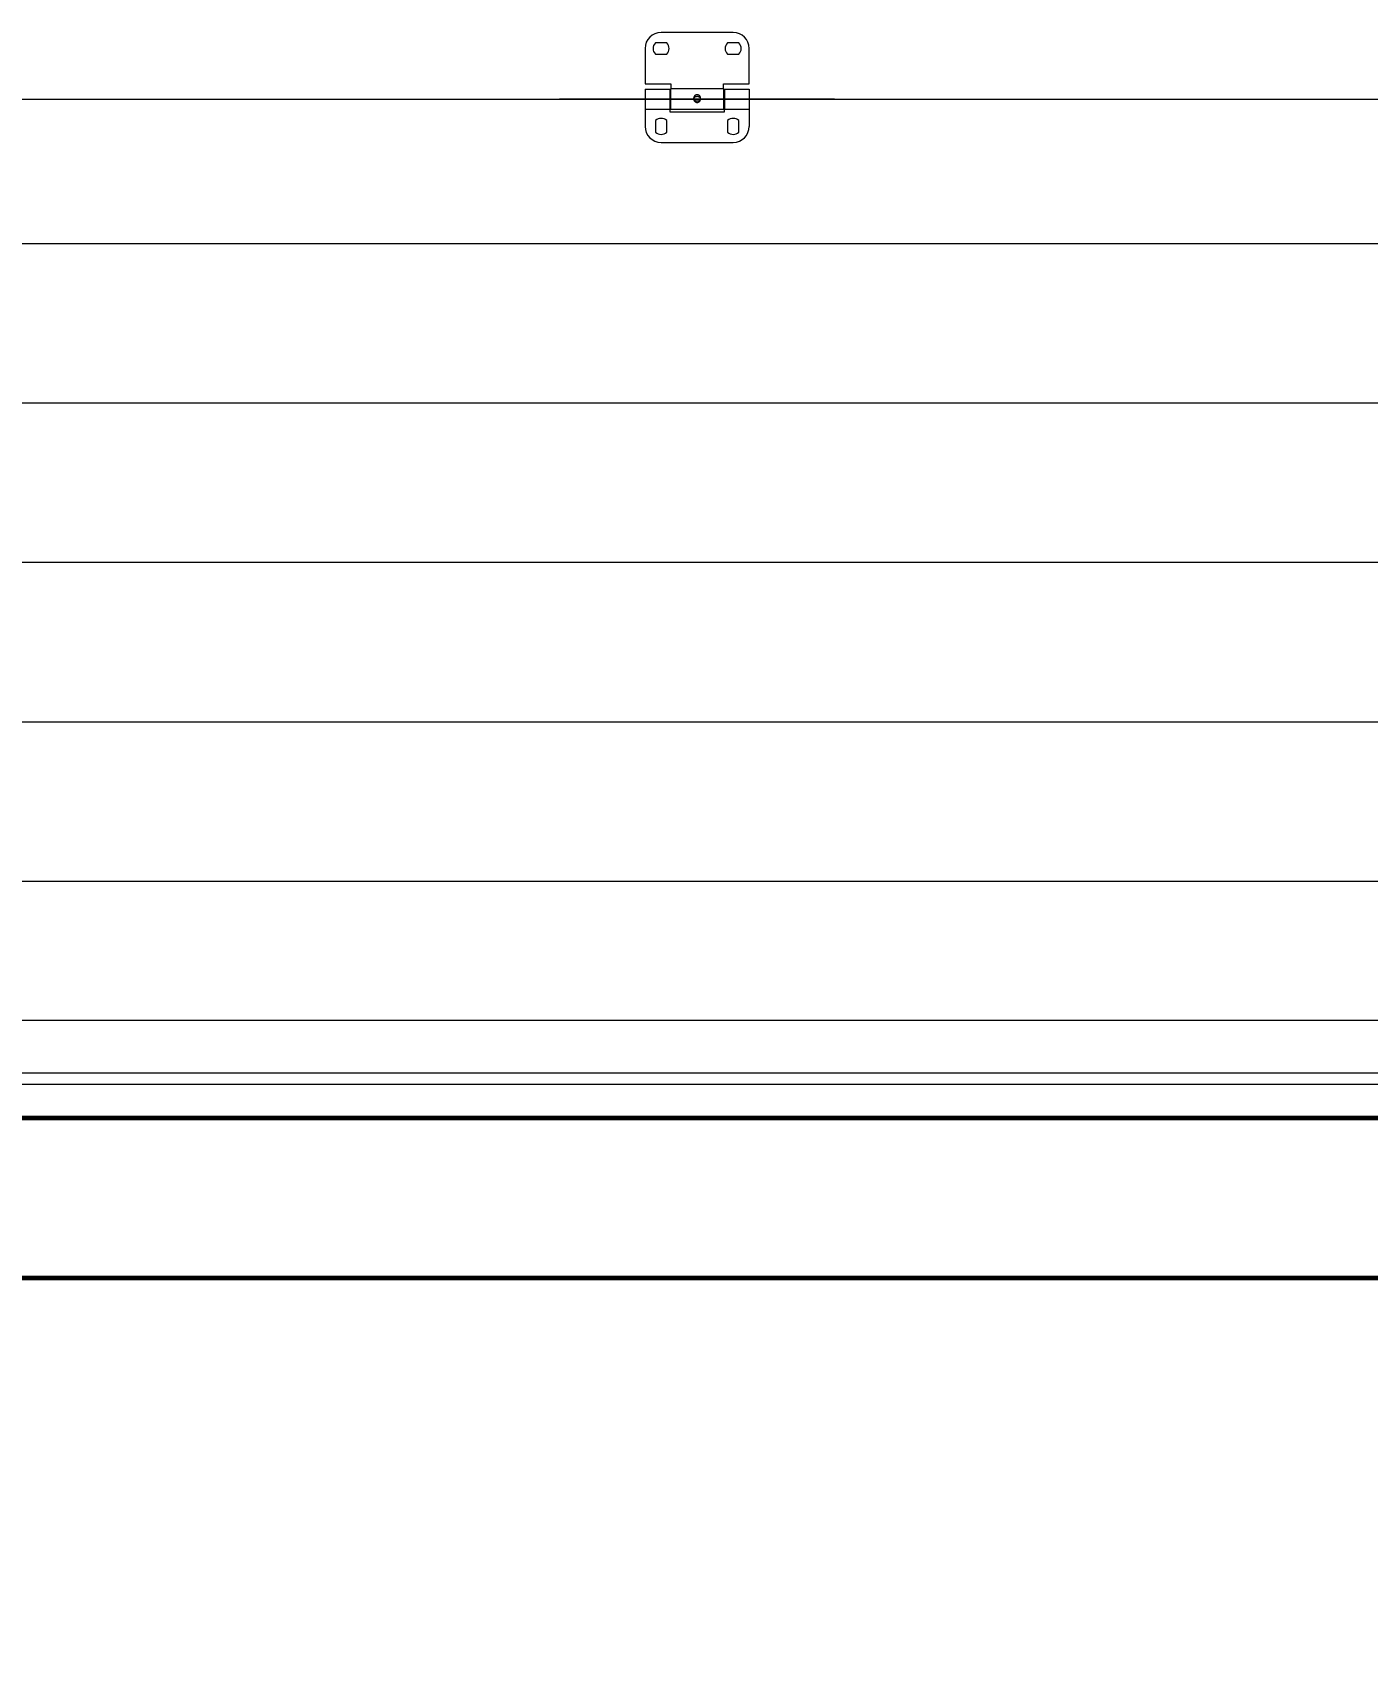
# Model space of a CAD drawing. Header units: millimetres. Extents: x 0 to 1680, y 0 to 594.
# Drawn here: x 79.15 to 110.4, y 373.06 to 411.13 of the extents above; entities that cross this region are included whole.
import ezdxf

# ---------------------------------------------------------------- set-up
doc = ezdxf.new("R2010")
doc.units = ezdxf.units.MM
for name, pattern in [('K5LT_AXLED', [19.5, 15, -1.5, 1.5, -1.5]), ('K5LT_BASIC', [0]), ('K5LT_THIN', [0]), ('K5LT_THIN_INCLUDED_TO_HATCHING', [0])]:
    doc.linetypes.add(name, pattern=pattern)
doc.layers.add('Системный слой', color=7, linetype='Continuous')
doc.styles.add('KDIMTEXTSTYLE', font='GOST_AU.SHX', dxfattribs={"width": 0.96, "oblique": 15, "height": 5})
doc.dimstyles.new('KDIMSTYLE (0.03)', dxfattribs={"dimtxt": 5, "dimasz": 1, "dimexe": 2, "dimexo": 0, "dimgap": 1, "dimtad": 1, "dimlfac": 40, "dimtxsty": 'KDIMTEXTSTYLE', "dimsah": 1, "dimcen": 0, "dimdle": 1, "dimadec": 0, "dimazin": 0, "dimtfac": 0.667, "dimtmove": 0, "dimatfit": 3, "dimfxl": 1, "dimtvp": 1, "dimtolj": 1, "dimtzin": 0, "dimarcsym": 0})

# ---------------------------------------------------------------- blocks, each defined once
blk = doc.blocks.new('KDIMARROW_01')
at = {"layer": 'Системный слой'}
blk.add_hatch(color=0, dxfattribs=at).paths.add_polyline_path([(0, 0), (-5, 0.658), (-4.5, 0), (-5, -0.658)])
at = {"layer": 'Системный слой', "color": 0, "linetype": 'K5LT_THIN', "lineweight": 18}
for p, q in [((-4.5, 0), (-5, 0.658)), ((-5, 0.658), (0, 0)), ((0, 0), (-5, -0.658)), ((-5, -0.658), (-4.5, 0)), ((0, 0), (-1, 0))]:
    blk.add_line(p, q, dxfattribs=at)

msp = doc.modelspace()

# ---------------------------------------------------------------- linework, layer by layer
at = {"layer": 'Системный слой', "color": 7, "linetype": 'K5LT_THIN_INCLUDED_TO_HATCHING', "lineweight": 18}
for p, q in [((95.55199, 411.13151), (93.86449, 411.13151)), ((93.48949, 410.75651), (93.48949, 409.93151)), ((93.99839, 410.88776), (93.73059, 410.88776)), ((95.68589, 410.88776), (95.41809, 410.88776)), ((95.92699, 409.93151), (95.92699, 410.75651)), ((93.73059, 410.62526), (93.99839, 410.62526)), ((95.41809, 410.62526), (95.68589, 410.62526)), ((93.48949, 409.93151), (94.08949, 409.93151)), ((93.48949, 409.80588), (93.48949, 409.33713)), ((93.48949, 409.80588), (94.07074, 409.80588)), ((94.07074, 409.80588), (94.07074, 409.33713)), ((94.08949, 409.70276), (94.07074, 409.70276)), ((94.08949, 409.93151), (94.08949, 409.81151)), ((94.08949, 409.33151), (94.08949, 409.81151)), ((95.32699, 409.81151), (94.08949, 409.81151)), ((95.32699, 409.93151), (95.92699, 409.93151)), ((95.32699, 409.81151), (95.32699, 409.93151)), ((95.32699, 409.81151), (95.32699, 409.33151)), ((95.34574, 409.70276), (95.32699, 409.70276)), ((95.34574, 409.80588), (95.92699, 409.80588)), ((95.34574, 409.80588), (95.34574, 409.33713)), ((95.92699, 409.80588), (95.92699, 409.33713)), ((65.49682, 409.57153), (155.83216, 409.57153)), ((93.48949, 409.33713), (94.07074, 409.33713)), ((93.48949, 409.33713), (93.48949, 408.93401)), ((94.08949, 409.44026), (94.07074, 409.44026)), ((94.07074, 409.33713), (94.07074, 409.27151)), ((94.07074, 409.27151), (95.34574, 409.27151)), ((95.32699, 409.33151), (94.08949, 409.33151)), ((95.34574, 409.44026), (95.32699, 409.44026)), ((95.34574, 409.33713), (95.92699, 409.33713)), ((95.34574, 409.27151), (95.34574, 409.33713)), ((95.92699, 409.33713), (95.92699, 408.93401)), ((93.73324, 409.06791), (93.73324, 408.8001)), ((93.99574, 408.8001), (93.99574, 409.06791)), ((95.42074, 409.06791), (95.42074, 408.8001)), ((95.68324, 408.8001), (95.68324, 409.06791)), ((93.86449, 408.55901), (95.55199, 408.55901)), ((155.86053, 406.18233), (65.52303, 406.18233)), ((155.86053, 402.45108), (65.52303, 402.45108)), ((155.86053, 398.71983), (65.52303, 398.71983)), ((155.86053, 394.98858), (65.52303, 394.98858)), ((155.86053, 391.25733), (65.52303, 391.25733)), ((74.28772, 388.00896), (140.41086, 388.00896)), ((74.28772, 386.77146), (140.41086, 386.77146)), ((74.28772, 386.50819), (140.41086, 386.50819)), ((74.28772, 385.72534), (140.41086, 385.72534))]:
    msp.add_line(p, q, dxfattribs=at)
at = {"layer": 'Системный слой', "color": 30, "linetype": 'K5LT_AXLED', "lineweight": 18, "true_color": 0xff8000}
msp.add_line((97.92699, 409.57151), (91.48949, 409.57151), dxfattribs=at)
at = {"layer": 'Системный слой', "color": 5, "linetype": 'K5LT_BASIC', "lineweight": 60, "true_color": 0x0000ff}
for p, q in [((45.02074, 385.72534), (177.39574, 385.72534)), ((41.27074, 381.97534), (181.14574, 381.97534))]:
    msp.add_line(p, q, dxfattribs=at)
at = {"layer": 'Системный слой', "color": 7, "linetype": 'K5LT_THIN_INCLUDED_TO_HATCHING', "lineweight": 18}
for centre, radius, start, end in [((93.86449, 410.75651), 0.375, 90, 180), ((95.55199, 410.75651), 0.375, 0, 90), ((93.86449, 410.75651), 0.1875, 135.572996, 224.427004), ((93.86449, 410.75651), 0.1875, 315.572996, 44.427004), ((95.55199, 410.75651), 0.1875, 135.572996, 224.427004), ((95.55199, 410.75651), 0.1875, 315.572996, 44.427004), ((94.76532, 409.5859), 0.13208, 179.99452, 186.2571), ((94.65106, 409.58591), 0.13218, 353.745288, 0.00325), ((93.86449, 408.93401), 0.375, 180, 270), ((93.86449, 408.93401), 0.1875, 45.572996, 134.427004), ((95.55199, 408.93401), 0.1875, 45.572996, 134.427004), ((95.55199, 408.93401), 0.375, 270, 0), ((93.86449, 408.93401), 0.1875, 225.572996, 314.427004), ((95.55199, 408.93401), 0.1875, 225.572996, 314.427004)]:
    msp.add_arc(centre, radius, start, end, dxfattribs=at)
for points, knots in [([(94.63324, 409.58591), (94.63324, 409.58992), (94.63359, 409.59764), (94.63511, 409.60887), (94.63753, 409.61954), (94.64092, 409.62984), (94.64528, 409.63965), (94.65063, 409.64882), (94.65693, 409.65714), (94.66407, 409.66441), (94.67189, 409.67047), (94.68017, 409.6752), (94.68872, 409.67861), (94.69809, 409.68089), (94.70463, 409.68145), (94.70824, 409.68145)], [0, 0, 0, 0, 1.2301219, 2.36914821, 3.51934198, 4.68752495, 5.87975074, 7.09950522, 8.34457177, 9.60486397, 10.86469317, 12.11051329, 13.33326664, 14.53004824, 16, 16, 16, 16]), ([(94.63329, 409.58242), (94.63336, 409.58404), (94.63374, 409.58813), (94.63518, 409.59461), (94.63794, 409.60172), (94.64185, 409.60854), (94.64692, 409.61496), (94.65316, 409.62086), (94.6605, 409.62609), (94.6688, 409.63052), (94.67784, 409.63401), (94.68736, 409.63653), (94.69753, 409.63813), (94.70454, 409.63851), (94.70824, 409.63851)], [0, 0, 0, 0, 0.78335512, 1.98280873, 3.19371922, 4.42380575, 5.67987518, 6.96579334, 8.27922702, 9.60946421, 10.94169951, 12.26029596, 13.55505442, 15, 15, 15, 15]), ([(94.70824, 409.68145), (94.71112, 409.68145), (94.71691, 409.68106), (94.72552, 409.67927), (94.734, 409.67625), (94.74225, 409.67195), (94.75014, 409.66634), (94.75747, 409.65946), (94.76406, 409.65141), (94.76974, 409.6424), (94.77446, 409.63261), (94.77817, 409.62225), (94.78087, 409.61149), (94.78276, 409.59939), (94.78324, 409.59078), (94.78324, 409.58591)], [0, 0, 0, 0, 1.17454216, 2.35789311, 3.55539901, 4.77535647, 6.01574012, 7.27324701, 8.5257685, 9.76652118, 10.98343891, 12.18162379, 13.35452857, 14.50792403, 16, 16, 16, 16]), ([(94.70824, 409.63851), (94.7115, 409.63851), (94.71806, 409.6382), (94.72777, 409.6368), (94.73724, 409.63445), (94.74631, 409.63112), (94.75473, 409.62685), (94.76227, 409.62171), (94.76874, 409.61584), (94.77406, 409.60938), (94.77817, 409.60249), (94.78109, 409.59529), (94.78268, 409.58856), (94.78311, 409.58424), (94.78319, 409.58242)], [0, 0, 0, 0, 1.27543042, 2.56024292, 3.85947172, 5.17886757, 6.50976448, 7.83098291, 9.13677211, 10.41544752, 11.67397692, 12.90570803, 14.11763282, 15, 15, 15, 15]), ([(94.78245, 409.57151), (94.78189, 409.56637), (94.78039, 409.5576), (94.77701, 409.5456), (94.77304, 409.53535), (94.76808, 409.52564), (94.76215, 409.51666), (94.75532, 409.50865), (94.74775, 409.50181), (94.73962, 409.4963), (94.73114, 409.49216), (94.72247, 409.4894), (94.71371, 409.48796), (94.70495, 409.4878), (94.69624, 409.48891), (94.68764, 409.4913), (94.67922, 409.495), (94.67109, 409.50004), (94.66339, 409.50644), (94.6563, 409.51412), (94.65002, 409.52294), (94.6447, 409.53262), (94.64039, 409.54291), (94.63711, 409.5536), (94.6351, 409.56319), (94.63428, 409.5692), (94.63403, 409.57151)], [0, 0, 0, 0, 1.47611818, 2.55430392, 3.6526658, 4.77572636, 5.92401931, 7.09121329, 8.2643335, 9.42888531, 10.57533137, 11.70190697, 12.81273907, 13.91477178, 15.01587021, 16.1239247, 17.24609697, 18.38735284, 19.54776848, 20.71994598, 21.89019119, 23.04431364, 24.16639063, 25.262776, 26.33746256, 27, 27, 27, 27]), ([(94.78245, 409.57151), (94.7821, 409.56955), (94.78103, 409.56513), (94.77842, 409.55841), (94.77447, 409.55146), (94.76935, 409.54488), (94.76307, 409.5388), (94.75569, 409.53339), (94.74736, 409.52881), (94.73829, 409.52518), (94.72873, 409.52257), (94.71891, 409.52098), (94.70899, 409.52041), (94.69909, 409.52083), (94.68933, 409.52224), (94.67981, 409.52466), (94.67071, 409.52809), (94.66222, 409.5325), (94.65459, 409.53783), (94.64801, 409.54391), (94.64261, 409.55056), (94.63844, 409.55762), (94.63559, 409.56463), (94.63442, 409.56932), (94.63403, 409.57151)], [0, 0, 0, 0, 0.8563587, 1.94372524, 3.04860189, 4.17698007, 5.33218722, 6.51182415, 7.70618239, 8.90138628, 10.08597193, 11.25578561, 12.41386834, 13.56732553, 14.72447112, 15.89262134, 17.07545665, 18.26988315, 19.46520048, 20.64731114, 21.80547891, 22.93635435, 24.04291695, 25, 25, 25, 25])]:
    msp.add_open_spline(points, degree=3, knots=knots, dxfattribs=at)

# ---------------------------------------------------------------- dimensions: what is measured, and where the dimension line sits
at = {"layer": 'Системный слой', "color": 7}
msp.add_linear_dim(base=(62.83324, 343.52642), p1=(158.49574, 394.98858), p2=(62.83324, 394.73184), location=(110.83324, 343.52642), text='\\H5.0;\\W0.965;\\Q15;\\H5.0;\\W0.965;\\Q15;\\Q15;B+200', dimstyle='KDIMSTYLE (0.03)', override={"dimexo": 0, "dimblk1": 'KDIMARROW_01', "dimblk2": 'KDIMARROW_01', "dimse1": 0, "dimse2": 0, "dimclrt": 7, "dimtolj": 1}, dxfattribs=at).render()
msp.add_linear_dim(base=(63.77074, 360.95002), p1=(157.52074, 385.72534), p2=(63.77074, 385.72534), text='\\H5.0;\\W0.965;\\Q15;\\H5.0;\\W0.965;\\Q15;\\Q15;B\\X\\H5.0;\\W0.965;\\Q15;\\Q15;ширина проема', dimstyle='KDIMSTYLE (0.03)', override={"dimexo": 0, "dimblk1": 'KDIMARROW_01', "dimblk2": 'KDIMARROW_01', "dimse1": 0, "dimse2": 0, "dimclrt": 7, "dimtolj": 1}, dxfattribs=at).render()

doc.saveas('drawing.dxf')
